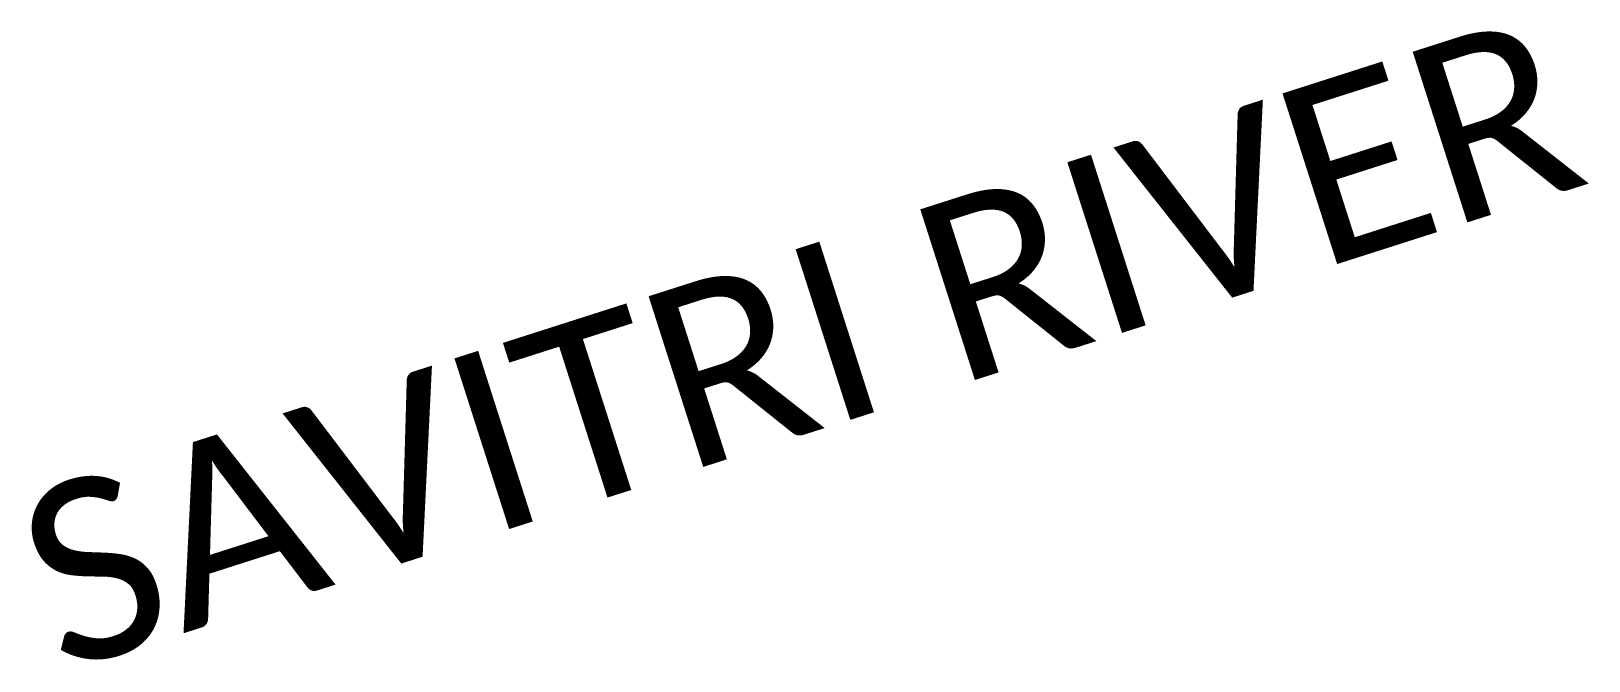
# Model space of a CAD drawing. Header units: metres. Extents: x 259776 to 293488, y 1989961 to 2210176.
# Drawn here: x 293400.6 to 293487.5, y 1989960.7 to 1989995.8 of the extents above.
import ezdxf

# ---------------------------------------------------------------- set-up
doc = ezdxf.new("R2010")
doc.units = ezdxf.units.M
doc.layers.add('RIVER TEXT', color=7, linetype='Continuous')
doc.styles.get("Standard").update_dxf_attribs({"font": 'simplex.shx'})

msp = doc.modelspace()

# ---------------------------------------------------------------- texts
at = {"layer": 'RIVER TEXT', "insert": (293390.142, 1989966.642), "char_height": 10, "attachment_point": 1, "rotation": 17.75322}
msp.add_mtext_dynamic_manual_height_columns('\\pxqc;{\\fCalibri|b0|i0|c0|p34;SAVITRI RIVER}', width=108.79901, gutter_width=1, heights=[0], dxfattribs=at)
msp.add_mtext_dynamic_manual_height_columns('\\pxqc;{\\fCalibri|b0|i0|c0|p34;SAVITRI RIVER}', width=108.79901, gutter_width=1, heights=[0], dxfattribs=at)
msp.add_mtext_dynamic_manual_height_columns('\\pxqc;{\\fCalibri|b0|i0|c0|p34;SAVITRI RIVER}', width=108.79901, gutter_width=1, heights=[0], dxfattribs=at)
msp.add_mtext_dynamic_manual_height_columns('\\pxqc;{\\fCalibri|b0|i0|c0|p34;SAVITRI RIVER}', width=108.79901, gutter_width=1, heights=[0], dxfattribs=at)
msp.add_mtext_dynamic_manual_height_columns('\\pxqc;{\\fCalibri|b0|i0|c0|p34;SAVITRI RIVER}', width=108.79901, gutter_width=1, heights=[0], dxfattribs=at)
msp.add_mtext_dynamic_manual_height_columns('\\pxqc;{\\fCalibri|b0|i0|c0|p34;SAVITRI RIVER}', width=108.79901, gutter_width=1, heights=[0], dxfattribs=at)

doc.saveas('drawing.dxf')
